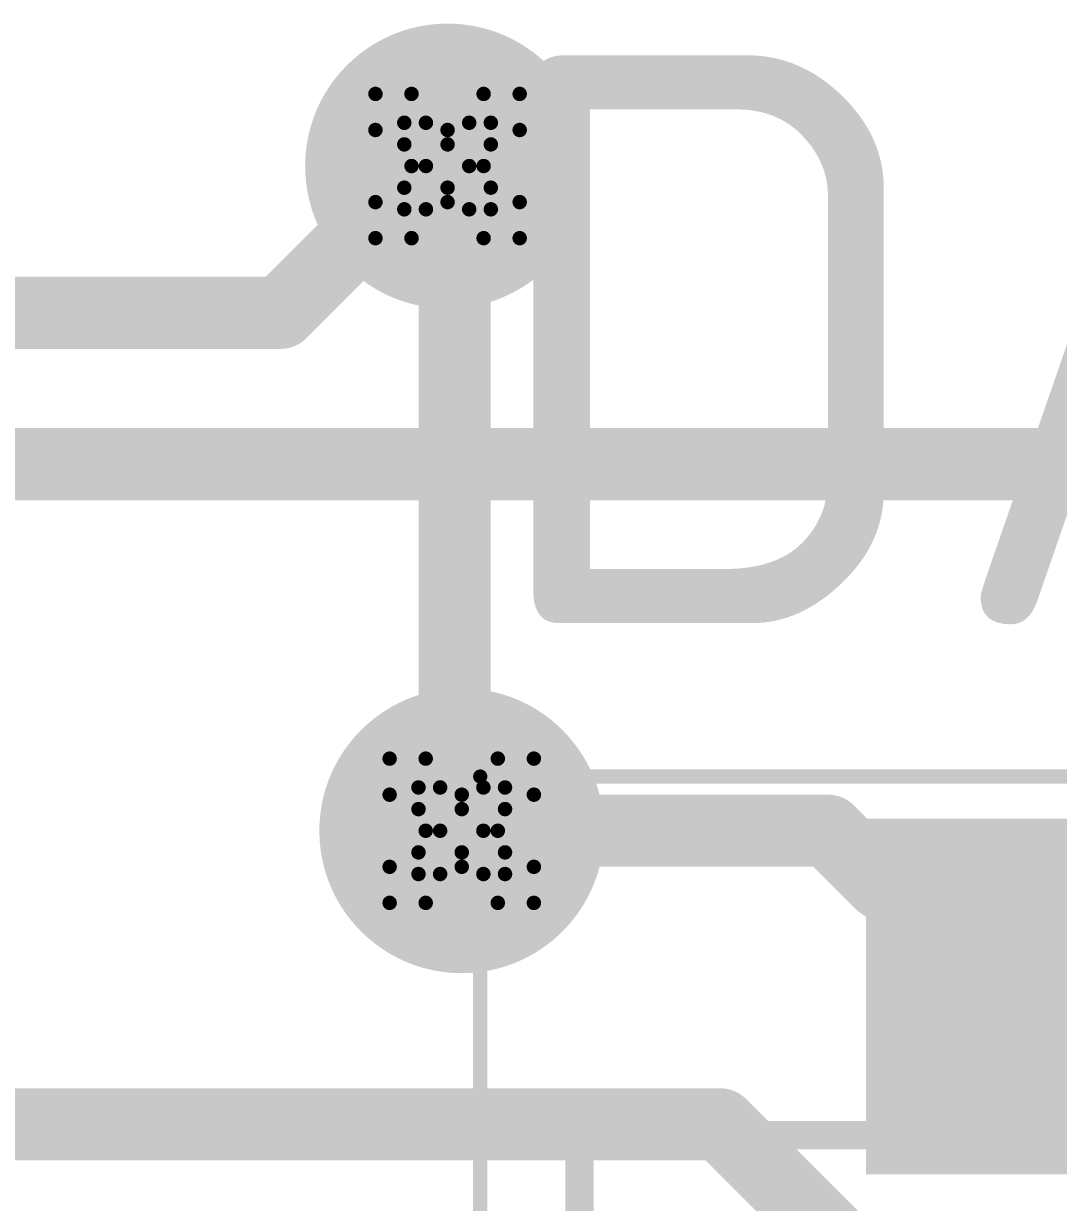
# Model space of a CAD drawing. Header units: millimetres. Extents: x 3219 to 51106, y -14166 to 2063.
# Drawn here: x 5595.66 to 5599.305, y 1784.683 to 1788.835 of the extents above; entities that cross this region are included whole.
import ezdxf

# ---------------------------------------------------------------- set-up
doc = ezdxf.new("R2010")
doc.units = ezdxf.units.MM
doc.layers.get('0').update_dxf_attribs({"lineweight": 53})
for name, color, linetype in [('Bottom Layer', 5, 'Continuous'), ('Bottom Solder', 6, 'Continuous'), ('Drill Drawing', 1, 'Continuous'), ('Mechanical 13', 56, 'Continuous'), ('Mechanical 15', 56, 'Continuous'), ('Top Layer', 1, 'Continuous'), ('Top Overlay', 2, 'Continuous'), ('Top Paste', 8, 'Continuous'), ('Top Solder', 216, 'Continuous')]:
    doc.layers.add(name, color=color, linetype=linetype)
doc.styles.add('GOST type B', font='GOST_B.TTF', dxfattribs={"height": 3.5})

# ---------------------------------------------------------------- blocks, each defined once
blk = doc.blocks.new('SOT_23_3_104')
at = {"layer": 'Top Layer'}
for points in [[(-0.525, 0.35), (0.525, 0.35), (0.525, -0.35), (-0.525, -0.35)], [(1.775, -0.6), (2.825, -0.6), (2.825, -1.3), (1.775, -1.3)], [(-0.525, -1.55), (0.525, -1.55), (0.525, -2.25), (-0.525, -2.25)]]:
    blk.add_hatch(color=1, dxfattribs=at).paths.add_polyline_path(points)
at = {"layer": 'Top Paste'}
for points in [[(-0.525, 0.35), (0.525, 0.35), (0.525, -0.35), (-0.525, -0.35)], [(1.775, -0.6), (2.825, -0.6), (2.825, -1.3), (1.775, -1.3)], [(-0.525, -1.55), (0.525, -1.55), (0.525, -2.25), (-0.525, -2.25)]]:
    blk.add_hatch(color=8, dxfattribs=at).paths.add_polyline_path(points)
at = {"layer": 'Top Solder'}
for points in [[(-0.6266, 0.4516), (0.6266, 0.4516), (0.6266, -0.4516), (-0.6266, -0.4516)], [(1.6734, -0.4984), (2.9266, -0.4984), (2.9266, -1.4016), (1.6734, -1.4016)], [(-0.6266, -1.4484), (0.6266, -1.4484), (0.6266, -2.3516), (-0.6266, -2.3516)]]:
    blk.add_hatch(color=216, dxfattribs=at).paths.add_polyline_path(points)
at = {"layer": 'Mechanical 13'}
for points in [[(1.438, 0.51, 0.1, 0.1, 0), (0.488, -0.44, 0.1, 0.1, 0)], [(0.488, 0.51, 0.1, 0.1, 0), (0.488, -2.41, 0.1, 0.1, 0)], [(0.488, 0.51, 0.1, 0.1, 0), (1.812, 0.51, 0.1, 0.1, 0)], [(1.812, 0.51, 0.1, 0.1, 0), (1.812, -2.41, 0.1, 0.1, 0)], [(0.488, -2.41, 0.1, 0.1, 0), (1.812, -2.41, 0.1, 0.1, 0)]]:
    blk.add_lwpolyline(points, format="xyseb", dxfattribs=at)
for points in [[(0.463, 0.51, 0.05, 0.05, 1), (0.513, 0.51, 0.05, 0.05, 1)], [(0.463, 0.51, 0.05, 0.05, 1), (0.513, 0.51, 0.05, 0.05, 1)], [(1.413, 0.51, 0.05, 0.05, 1), (1.463, 0.51, 0.05, 0.05, 1)], [(1.787, 0.51, 0.05, 0.05, 1), (1.837, 0.51, 0.05, 0.05, 1)], [(1.787, 0.51, 0.05, 0.05, 1), (1.837, 0.51, 0.05, 0.05, 1)], [(0.463, -0.44, 0.05, 0.05, 1), (0.513, -0.44, 0.05, 0.05, 1)], [(0.463, -2.41, 0.05, 0.05, 1), (0.513, -2.41, 0.05, 0.05, 1)], [(0.463, -2.41, 0.05, 0.05, 1), (0.513, -2.41, 0.05, 0.05, 1)], [(1.787, -2.41, 0.05, 0.05, 1), (1.837, -2.41, 0.05, 0.05, 1)], [(1.787, -2.41, 0.05, 0.05, 1), (1.837, -2.41, 0.05, 0.05, 1)]]:
    blk.add_lwpolyline(points, format="xyseb", close=True, dxfattribs=at)
at = {"layer": 'Mechanical 15'}
for points in [[(-0.775, 0.86, 0.05, 0.05, 0), (-0.775, -2.76, 0.05, 0.05, 0)], [(-0.775, 0.86, 0.05, 0.05, 0), (3.075, 0.86, 0.05, 0.05, 0)], [(3.075, 0.86, 0.05, 0.05, 0), (3.075, -2.76, 0.05, 0.05, 0)], [(-0.775, -2.76, 0.05, 0.05, 0), (3.075, -2.76, 0.05, 0.05, 0)]]:
    blk.add_lwpolyline(points, format="xyseb", dxfattribs=at)
for points in [[(-0.7875, 0.86, 0.025, 0.025, 1), (-0.7625, 0.86, 0.025, 0.025, 1)], [(-0.7875, 0.86, 0.025, 0.025, 1), (-0.7625, 0.86, 0.025, 0.025, 1)], [(3.0625, 0.86, 0.025, 0.025, 1), (3.0875, 0.86, 0.025, 0.025, 1)], [(3.0625, 0.86, 0.025, 0.025, 1), (3.0875, 0.86, 0.025, 0.025, 1)], [(-0.7875, -2.76, 0.025, 0.025, 1), (-0.7625, -2.76, 0.025, 0.025, 1)], [(-0.7875, -2.76, 0.025, 0.025, 1), (-0.7625, -2.76, 0.025, 0.025, 1)], [(3.0625, -2.76, 0.025, 0.025, 1), (3.0875, -2.76, 0.025, 0.025, 1)], [(3.0625, -2.76, 0.025, 0.025, 1), (3.0875, -2.76, 0.025, 0.025, 1)]]:
    blk.add_lwpolyline(points, format="xyseb", close=True, dxfattribs=at)
at = {"layer": 'Top Overlay'}
for points in [[(-0.525, 0.6, 0.2, 0.2, 0), (0.525, 0.6, 0.2, 0.2, 0)], [(0.875, 0.51, 0.2, 0.2, 0), (0.875, -2.41, 0.2, 0.2, 0)], [(0.875, 0.51, 0.2, 0.2, 0), (1.425, 0.51, 0.2, 0.2, 0)], [(1.425, 0.51, 0.2, 0.2, 0), (1.425, -2.41, 0.2, 0.2, 0)], [(0.875, -2.41, 0.2, 0.2, 0), (1.425, -2.41, 0.2, 0.2, 0)]]:
    blk.add_lwpolyline(points, format="xyseb", dxfattribs=at)
for points in [[(-0.575, 0.6, 0.1, 0.1, 1), (-0.475, 0.6, 0.1, 0.1, 1)], [(0.475, 0.6, 0.1, 0.1, 1), (0.575, 0.6, 0.1, 0.1, 1)], [(0.825, 0.51, 0.1, 0.1, 1), (0.925, 0.51, 0.1, 0.1, 1)], [(0.825, 0.51, 0.1, 0.1, 1), (0.925, 0.51, 0.1, 0.1, 1)], [(1.375, 0.51, 0.1, 0.1, 1), (1.475, 0.51, 0.1, 0.1, 1)], [(1.375, 0.51, 0.1, 0.1, 1), (1.475, 0.51, 0.1, 0.1, 1)], [(0.825, -2.41, 0.1, 0.1, 1), (0.925, -2.41, 0.1, 0.1, 1)], [(0.825, -2.41, 0.1, 0.1, 1), (0.925, -2.41, 0.1, 0.1, 1)], [(1.375, -2.41, 0.1, 0.1, 1), (1.475, -2.41, 0.1, 0.1, 1)], [(1.375, -2.41, 0.1, 0.1, 1), (1.475, -2.41, 0.1, 0.1, 1)]]:
    blk.add_lwpolyline(points, format="xyseb", close=True, dxfattribs=at)

msp = doc.modelspace()

# ---------------------------------------------------------------- hatches: boundary and pattern name
at = {"layer": 'Bottom Layer'}
h = msp.add_hatch(color=5, dxfattribs=at)
edge = h.paths.add_edge_path()
edge.add_arc((5597.1535, 1788.3331), 0.4, 0, 360)
h = msp.add_hatch(color=5, dxfattribs=at)
edge = h.paths.add_edge_path()
edge.add_arc((5597.2035, 1785.9921), 0.4, 0, 360)
at = {"layer": 'Bottom Solder'}
h = msp.add_hatch(color=6, dxfattribs=at)
edge = h.paths.add_edge_path()
edge.add_arc((5597.1535, 1788.3331), 0.5016, 0, 360)
h = msp.add_hatch(color=6, dxfattribs=at)
edge = h.paths.add_edge_path()
edge.add_arc((5597.2035, 1785.9921), 0.5016, 0, 360)
at = {"layer": 'Top Layer'}
h = msp.add_hatch(color=1, dxfattribs=at)
edge = h.paths.add_edge_path()
edge.add_arc((5597.1535, 1788.3331), 0.4, 0, 360)
h = msp.add_hatch(color=1, dxfattribs=at)
edge = h.paths.add_edge_path()
edge.add_arc((5597.2035, 1785.9921), 0.4, 0, 360)
at = {"layer": 'Top Solder'}
h = msp.add_hatch(color=216, dxfattribs=at)
edge = h.paths.add_edge_path()
edge.add_arc((5597.1535, 1788.3331), 0.5016, 0, 360)
h = msp.add_hatch(color=216, dxfattribs=at)
edge = h.paths.add_edge_path()
edge.add_arc((5597.2035, 1785.9921), 0.5016, 0, 360)

# ---------------------------------------------------------------- linework, layer by layer
at = {"layer": 'Bottom Layer'}
for points in [[(5597.1535, 1788.3331, 0.254, 0.254, 0), (5597.1785, 1788.3081, 0.254, 0.254, 0)], [(5597.1785, 1786.0171, 0.254, 0.254, 0), (5597.1785, 1788.3081, 0.254, 0.254, 0)], [(5597.1785, 1786.0171, 0.254, 0.254, 0), (5597.2035, 1785.9921, 0.254, 0.254, 0)]]:
    msp.add_lwpolyline(points, format="xyseb", dxfattribs=at)
for points in [[(5597.09, 1788.3331, 0.127, 0.127, 1), (5597.217, 1788.3331, 0.127, 0.127, 1)], [(5597.115, 1788.3081, 0.127, 0.127, 1), (5597.242, 1788.3081, 0.127, 0.127, 1)], [(5597.115, 1788.3081, 0.127, 0.127, 1), (5597.242, 1788.3081, 0.127, 0.127, 1)], [(5597.115, 1786.0171, 0.127, 0.127, 1), (5597.242, 1786.0171, 0.127, 0.127, 1)], [(5597.115, 1786.0171, 0.127, 0.127, 1), (5597.242, 1786.0171, 0.127, 0.127, 1)], [(5597.14, 1785.9921, 0.127, 0.127, 1), (5597.267, 1785.9921, 0.127, 0.127, 1)]]:
    msp.add_lwpolyline(points, format="xyseb", close=True, dxfattribs=at)
at = {"layer": 'Drill Drawing'}
for points in [[(5596.8995, 1788.4601, 0.0508, 0.0508, 0), (5596.8995, 1788.5871, 0.0508, 0.0508, 0)], [(5596.8995, 1788.5871, 0.0508, 0.0508, 0), (5597.0265, 1788.5871, 0.0508, 0.0508, 0)], [(5597.0265, 1788.5871, 0.0508, 0.0508, 0), (5597.1535, 1788.4601, 0.0508, 0.0508, 0)], [(5597.1535, 1788.4601, 0.0508, 0.0508, 0), (5597.2805, 1788.5871, 0.0508, 0.0508, 0)], [(5597.2805, 1788.5871, 0.0508, 0.0508, 0), (5597.4075, 1788.5871, 0.0508, 0.0508, 0)], [(5597.4075, 1788.4601, 0.0508, 0.0508, 0), (5597.4075, 1788.5871, 0.0508, 0.0508, 0)], [(5597.0011, 1788.4093, 0.0508, 0.0508, 0), (5597.0011, 1788.4855, 0.0508, 0.0508, 0)], [(5597.0011, 1788.4855, 0.0508, 0.0508, 0), (5597.0773, 1788.4855, 0.0508, 0.0508, 0)], [(5597.0773, 1788.4855, 0.0508, 0.0508, 0), (5597.1535, 1788.4093, 0.0508, 0.0508, 0)], [(5597.1535, 1788.4093, 0.0508, 0.0508, 0), (5597.2297, 1788.4855, 0.0508, 0.0508, 0)], [(5597.2297, 1788.4855, 0.0508, 0.0508, 0), (5597.3059, 1788.4855, 0.0508, 0.0508, 0)], [(5597.3059, 1788.4093, 0.0508, 0.0508, 0), (5597.3059, 1788.4855, 0.0508, 0.0508, 0)], [(5596.8995, 1788.4601, 0.0508, 0.0508, 0), (5597.0265, 1788.3331, 0.0508, 0.0508, 0)], [(5597.2805, 1788.3331, 0.0508, 0.0508, 0), (5597.4075, 1788.4601, 0.0508, 0.0508, 0)], [(5597.0011, 1788.4093, 0.0508, 0.0508, 0), (5597.0773, 1788.3331, 0.0508, 0.0508, 0)], [(5597.2297, 1788.3331, 0.0508, 0.0508, 0), (5597.3059, 1788.4093, 0.0508, 0.0508, 0)], [(5596.8995, 1788.2061, 0.0508, 0.0508, 0), (5597.0265, 1788.3331, 0.0508, 0.0508, 0)], [(5597.0011, 1788.2569, 0.0508, 0.0508, 0), (5597.0773, 1788.3331, 0.0508, 0.0508, 0)], [(5597.2297, 1788.3331, 0.0508, 0.0508, 0), (5597.3059, 1788.2569, 0.0508, 0.0508, 0)], [(5597.2805, 1788.3331, 0.0508, 0.0508, 0), (5597.4075, 1788.2061, 0.0508, 0.0508, 0)], [(5597.0011, 1788.1807, 0.0508, 0.0508, 0), (5597.0011, 1788.2569, 0.0508, 0.0508, 0)], [(5597.0773, 1788.1807, 0.0508, 0.0508, 0), (5597.1535, 1788.2569, 0.0508, 0.0508, 0)], [(5597.1535, 1788.2569, 0.0508, 0.0508, 0), (5597.2297, 1788.1807, 0.0508, 0.0508, 0)], [(5597.3059, 1788.1807, 0.0508, 0.0508, 0), (5597.3059, 1788.2569, 0.0508, 0.0508, 0)], [(5596.8995, 1788.0791, 0.0508, 0.0508, 0), (5596.8995, 1788.2061, 0.0508, 0.0508, 0)], [(5597.0011, 1788.1807, 0.0508, 0.0508, 0), (5597.0773, 1788.1807, 0.0508, 0.0508, 0)], [(5597.0265, 1788.0791, 0.0508, 0.0508, 0), (5597.1535, 1788.2061, 0.0508, 0.0508, 0)], [(5597.1535, 1788.2061, 0.0508, 0.0508, 0), (5597.2805, 1788.0791, 0.0508, 0.0508, 0)], [(5597.2297, 1788.1807, 0.0508, 0.0508, 0), (5597.3059, 1788.1807, 0.0508, 0.0508, 0)], [(5597.4075, 1788.0791, 0.0508, 0.0508, 0), (5597.4075, 1788.2061, 0.0508, 0.0508, 0)], [(5596.8995, 1788.0791, 0.0508, 0.0508, 0), (5597.0265, 1788.0791, 0.0508, 0.0508, 0)], [(5597.2805, 1788.0791, 0.0508, 0.0508, 0), (5597.4075, 1788.0791, 0.0508, 0.0508, 0)], [(5596.9495, 1786.1191, 0.0508, 0.0508, 0), (5596.9495, 1786.2461, 0.0508, 0.0508, 0)], [(5596.9495, 1786.2461, 0.0508, 0.0508, 0), (5597.0765, 1786.2461, 0.0508, 0.0508, 0)], [(5597.0765, 1786.2461, 0.0508, 0.0508, 0), (5597.2035, 1786.1191, 0.0508, 0.0508, 0)], [(5597.2035, 1786.1191, 0.0508, 0.0508, 0), (5597.3305, 1786.2461, 0.0508, 0.0508, 0)], [(5597.3305, 1786.2461, 0.0508, 0.0508, 0), (5597.4575, 1786.2461, 0.0508, 0.0508, 0)], [(5597.4575, 1786.1191, 0.0508, 0.0508, 0), (5597.4575, 1786.2461, 0.0508, 0.0508, 0)], [(5597.0511, 1786.0683, 0.0508, 0.0508, 0), (5597.0511, 1786.1445, 0.0508, 0.0508, 0)], [(5597.0511, 1786.1445, 0.0508, 0.0508, 0), (5597.1273, 1786.1445, 0.0508, 0.0508, 0)], [(5597.1273, 1786.1445, 0.0508, 0.0508, 0), (5597.2035, 1786.0683, 0.0508, 0.0508, 0)], [(5597.2035, 1786.0683, 0.0508, 0.0508, 0), (5597.2797, 1786.1445, 0.0508, 0.0508, 0)], [(5597.2797, 1786.1445, 0.0508, 0.0508, 0), (5597.3559, 1786.1445, 0.0508, 0.0508, 0)], [(5597.3559, 1786.0683, 0.0508, 0.0508, 0), (5597.3559, 1786.1445, 0.0508, 0.0508, 0)], [(5596.9495, 1786.1191, 0.0508, 0.0508, 0), (5597.0765, 1785.9921, 0.0508, 0.0508, 0)], [(5597.3305, 1785.9921, 0.0508, 0.0508, 0), (5597.4575, 1786.1191, 0.0508, 0.0508, 0)], [(5597.0511, 1786.0683, 0.0508, 0.0508, 0), (5597.1273, 1785.9921, 0.0508, 0.0508, 0)], [(5597.2797, 1785.9921, 0.0508, 0.0508, 0), (5597.3559, 1786.0683, 0.0508, 0.0508, 0)], [(5596.9495, 1785.8651, 0.0508, 0.0508, 0), (5597.0765, 1785.9921, 0.0508, 0.0508, 0)], [(5597.0511, 1785.9159, 0.0508, 0.0508, 0), (5597.1273, 1785.9921, 0.0508, 0.0508, 0)], [(5597.2797, 1785.9921, 0.0508, 0.0508, 0), (5597.3559, 1785.9159, 0.0508, 0.0508, 0)], [(5597.3305, 1785.9921, 0.0508, 0.0508, 0), (5597.4575, 1785.8651, 0.0508, 0.0508, 0)], [(5597.0511, 1785.8397, 0.0508, 0.0508, 0), (5597.0511, 1785.9159, 0.0508, 0.0508, 0)], [(5597.1273, 1785.8397, 0.0508, 0.0508, 0), (5597.2035, 1785.9159, 0.0508, 0.0508, 0)], [(5597.2035, 1785.9159, 0.0508, 0.0508, 0), (5597.2797, 1785.8397, 0.0508, 0.0508, 0)], [(5597.3559, 1785.8397, 0.0508, 0.0508, 0), (5597.3559, 1785.9159, 0.0508, 0.0508, 0)], [(5596.9495, 1785.7381, 0.0508, 0.0508, 0), (5596.9495, 1785.8651, 0.0508, 0.0508, 0)], [(5597.0765, 1785.7381, 0.0508, 0.0508, 0), (5597.2035, 1785.8651, 0.0508, 0.0508, 0)], [(5597.2035, 1785.8651, 0.0508, 0.0508, 0), (5597.3305, 1785.7381, 0.0508, 0.0508, 0)], [(5597.4575, 1785.7381, 0.0508, 0.0508, 0), (5597.4575, 1785.8651, 0.0508, 0.0508, 0)], [(5597.0511, 1785.8397, 0.0508, 0.0508, 0), (5597.1273, 1785.8397, 0.0508, 0.0508, 0)], [(5597.2797, 1785.8397, 0.0508, 0.0508, 0), (5597.3559, 1785.8397, 0.0508, 0.0508, 0)], [(5596.9495, 1785.7381, 0.0508, 0.0508, 0), (5597.0765, 1785.7381, 0.0508, 0.0508, 0)], [(5597.3305, 1785.7381, 0.0508, 0.0508, 0), (5597.4575, 1785.7381, 0.0508, 0.0508, 0)]]:
    msp.add_lwpolyline(points, format="xyseb", dxfattribs=at)
for points in [[(5596.8868, 1788.5871, 0.0254, 0.0254, 1), (5596.9122, 1788.5871, 0.0254, 0.0254, 1)], [(5596.8868, 1788.5871, 0.0254, 0.0254, 1), (5596.9122, 1788.5871, 0.0254, 0.0254, 1)], [(5597.0138, 1788.5871, 0.0254, 0.0254, 1), (5597.0392, 1788.5871, 0.0254, 0.0254, 1)], [(5597.0138, 1788.5871, 0.0254, 0.0254, 1), (5597.0392, 1788.5871, 0.0254, 0.0254, 1)], [(5597.2678, 1788.5871, 0.0254, 0.0254, 1), (5597.2932, 1788.5871, 0.0254, 0.0254, 1)], [(5597.2678, 1788.5871, 0.0254, 0.0254, 1), (5597.2932, 1788.5871, 0.0254, 0.0254, 1)], [(5597.3948, 1788.5871, 0.0254, 0.0254, 1), (5597.4202, 1788.5871, 0.0254, 0.0254, 1)], [(5597.3948, 1788.5871, 0.0254, 0.0254, 1), (5597.4202, 1788.5871, 0.0254, 0.0254, 1)], [(5596.9884, 1788.4855, 0.0254, 0.0254, 1), (5597.0138, 1788.4855, 0.0254, 0.0254, 1)], [(5596.9884, 1788.4855, 0.0254, 0.0254, 1), (5597.0138, 1788.4855, 0.0254, 0.0254, 1)], [(5597.0646, 1788.4855, 0.0254, 0.0254, 1), (5597.09, 1788.4855, 0.0254, 0.0254, 1)], [(5597.0646, 1788.4855, 0.0254, 0.0254, 1), (5597.09, 1788.4855, 0.0254, 0.0254, 1)], [(5597.217, 1788.4855, 0.0254, 0.0254, 1), (5597.2424, 1788.4855, 0.0254, 0.0254, 1)], [(5597.217, 1788.4855, 0.0254, 0.0254, 1), (5597.2424, 1788.4855, 0.0254, 0.0254, 1)], [(5597.2932, 1788.4855, 0.0254, 0.0254, 1), (5597.3186, 1788.4855, 0.0254, 0.0254, 1)], [(5597.2932, 1788.4855, 0.0254, 0.0254, 1), (5597.3186, 1788.4855, 0.0254, 0.0254, 1)], [(5596.8868, 1788.4601, 0.0254, 0.0254, 1), (5596.9122, 1788.4601, 0.0254, 0.0254, 1)], [(5596.8868, 1788.4601, 0.0254, 0.0254, 1), (5596.9122, 1788.4601, 0.0254, 0.0254, 1)], [(5597.1408, 1788.4601, 0.0254, 0.0254, 1), (5597.1662, 1788.4601, 0.0254, 0.0254, 1)], [(5597.1408, 1788.4601, 0.0254, 0.0254, 1), (5597.1662, 1788.4601, 0.0254, 0.0254, 1)], [(5597.3948, 1788.4601, 0.0254, 0.0254, 1), (5597.4202, 1788.4601, 0.0254, 0.0254, 1)], [(5597.3948, 1788.4601, 0.0254, 0.0254, 1), (5597.4202, 1788.4601, 0.0254, 0.0254, 1)], [(5596.9884, 1788.4093, 0.0254, 0.0254, 1), (5597.0138, 1788.4093, 0.0254, 0.0254, 1)], [(5596.9884, 1788.4093, 0.0254, 0.0254, 1), (5597.0138, 1788.4093, 0.0254, 0.0254, 1)], [(5597.1408, 1788.4093, 0.0254, 0.0254, 1), (5597.1662, 1788.4093, 0.0254, 0.0254, 1)], [(5597.1408, 1788.4093, 0.0254, 0.0254, 1), (5597.1662, 1788.4093, 0.0254, 0.0254, 1)], [(5597.2932, 1788.4093, 0.0254, 0.0254, 1), (5597.3186, 1788.4093, 0.0254, 0.0254, 1)], [(5597.2932, 1788.4093, 0.0254, 0.0254, 1), (5597.3186, 1788.4093, 0.0254, 0.0254, 1)], [(5597.0138, 1788.3331, 0.0254, 0.0254, 1), (5597.0392, 1788.3331, 0.0254, 0.0254, 1)], [(5597.0138, 1788.3331, 0.0254, 0.0254, 1), (5597.0392, 1788.3331, 0.0254, 0.0254, 1)], [(5597.0646, 1788.3331, 0.0254, 0.0254, 1), (5597.09, 1788.3331, 0.0254, 0.0254, 1)], [(5597.0646, 1788.3331, 0.0254, 0.0254, 1), (5597.09, 1788.3331, 0.0254, 0.0254, 1)], [(5597.217, 1788.3331, 0.0254, 0.0254, 1), (5597.2424, 1788.3331, 0.0254, 0.0254, 1)], [(5597.217, 1788.3331, 0.0254, 0.0254, 1), (5597.2424, 1788.3331, 0.0254, 0.0254, 1)], [(5597.2678, 1788.3331, 0.0254, 0.0254, 1), (5597.2932, 1788.3331, 0.0254, 0.0254, 1)], [(5597.2678, 1788.3331, 0.0254, 0.0254, 1), (5597.2932, 1788.3331, 0.0254, 0.0254, 1)], [(5596.9884, 1788.2569, 0.0254, 0.0254, 1), (5597.0138, 1788.2569, 0.0254, 0.0254, 1)], [(5596.9884, 1788.2569, 0.0254, 0.0254, 1), (5597.0138, 1788.2569, 0.0254, 0.0254, 1)], [(5597.1408, 1788.2569, 0.0254, 0.0254, 1), (5597.1662, 1788.2569, 0.0254, 0.0254, 1)], [(5597.1408, 1788.2569, 0.0254, 0.0254, 1), (5597.1662, 1788.2569, 0.0254, 0.0254, 1)], [(5597.2932, 1788.2569, 0.0254, 0.0254, 1), (5597.3186, 1788.2569, 0.0254, 0.0254, 1)], [(5597.2932, 1788.2569, 0.0254, 0.0254, 1), (5597.3186, 1788.2569, 0.0254, 0.0254, 1)], [(5596.8868, 1788.2061, 0.0254, 0.0254, 1), (5596.9122, 1788.2061, 0.0254, 0.0254, 1)], [(5596.8868, 1788.2061, 0.0254, 0.0254, 1), (5596.9122, 1788.2061, 0.0254, 0.0254, 1)], [(5596.9884, 1788.1807, 0.0254, 0.0254, 1), (5597.0138, 1788.1807, 0.0254, 0.0254, 1)], [(5596.9884, 1788.1807, 0.0254, 0.0254, 1), (5597.0138, 1788.1807, 0.0254, 0.0254, 1)], [(5597.0646, 1788.1807, 0.0254, 0.0254, 1), (5597.09, 1788.1807, 0.0254, 0.0254, 1)], [(5597.0646, 1788.1807, 0.0254, 0.0254, 1), (5597.09, 1788.1807, 0.0254, 0.0254, 1)], [(5597.1408, 1788.2061, 0.0254, 0.0254, 1), (5597.1662, 1788.2061, 0.0254, 0.0254, 1)], [(5597.1408, 1788.2061, 0.0254, 0.0254, 1), (5597.1662, 1788.2061, 0.0254, 0.0254, 1)], [(5597.217, 1788.1807, 0.0254, 0.0254, 1), (5597.2424, 1788.1807, 0.0254, 0.0254, 1)], [(5597.217, 1788.1807, 0.0254, 0.0254, 1), (5597.2424, 1788.1807, 0.0254, 0.0254, 1)], [(5597.2932, 1788.1807, 0.0254, 0.0254, 1), (5597.3186, 1788.1807, 0.0254, 0.0254, 1)], [(5597.2932, 1788.1807, 0.0254, 0.0254, 1), (5597.3186, 1788.1807, 0.0254, 0.0254, 1)], [(5597.3948, 1788.2061, 0.0254, 0.0254, 1), (5597.4202, 1788.2061, 0.0254, 0.0254, 1)], [(5597.3948, 1788.2061, 0.0254, 0.0254, 1), (5597.4202, 1788.2061, 0.0254, 0.0254, 1)], [(5596.8868, 1788.0791, 0.0254, 0.0254, 1), (5596.9122, 1788.0791, 0.0254, 0.0254, 1)], [(5596.8868, 1788.0791, 0.0254, 0.0254, 1), (5596.9122, 1788.0791, 0.0254, 0.0254, 1)], [(5597.0138, 1788.0791, 0.0254, 0.0254, 1), (5597.0392, 1788.0791, 0.0254, 0.0254, 1)], [(5597.0138, 1788.0791, 0.0254, 0.0254, 1), (5597.0392, 1788.0791, 0.0254, 0.0254, 1)], [(5597.2678, 1788.0791, 0.0254, 0.0254, 1), (5597.2932, 1788.0791, 0.0254, 0.0254, 1)], [(5597.2678, 1788.0791, 0.0254, 0.0254, 1), (5597.2932, 1788.0791, 0.0254, 0.0254, 1)], [(5597.3948, 1788.0791, 0.0254, 0.0254, 1), (5597.4202, 1788.0791, 0.0254, 0.0254, 1)], [(5597.3948, 1788.0791, 0.0254, 0.0254, 1), (5597.4202, 1788.0791, 0.0254, 0.0254, 1)], [(5596.9368, 1786.2461, 0.0254, 0.0254, 1), (5596.9622, 1786.2461, 0.0254, 0.0254, 1)], [(5596.9368, 1786.2461, 0.0254, 0.0254, 1), (5596.9622, 1786.2461, 0.0254, 0.0254, 1)], [(5597.0638, 1786.2461, 0.0254, 0.0254, 1), (5597.0892, 1786.2461, 0.0254, 0.0254, 1)], [(5597.0638, 1786.2461, 0.0254, 0.0254, 1), (5597.0892, 1786.2461, 0.0254, 0.0254, 1)], [(5597.3178, 1786.2461, 0.0254, 0.0254, 1), (5597.3432, 1786.2461, 0.0254, 0.0254, 1)], [(5597.3178, 1786.2461, 0.0254, 0.0254, 1), (5597.3432, 1786.2461, 0.0254, 0.0254, 1)], [(5597.4448, 1786.2461, 0.0254, 0.0254, 1), (5597.4702, 1786.2461, 0.0254, 0.0254, 1)], [(5597.4448, 1786.2461, 0.0254, 0.0254, 1), (5597.4702, 1786.2461, 0.0254, 0.0254, 1)], [(5597.0384, 1786.1445, 0.0254, 0.0254, 1), (5597.0638, 1786.1445, 0.0254, 0.0254, 1)], [(5597.0384, 1786.1445, 0.0254, 0.0254, 1), (5597.0638, 1786.1445, 0.0254, 0.0254, 1)], [(5597.1146, 1786.1445, 0.0254, 0.0254, 1), (5597.14, 1786.1445, 0.0254, 0.0254, 1)], [(5597.1146, 1786.1445, 0.0254, 0.0254, 1), (5597.14, 1786.1445, 0.0254, 0.0254, 1)], [(5597.267, 1786.1445, 0.0254, 0.0254, 1), (5597.2924, 1786.1445, 0.0254, 0.0254, 1)], [(5597.267, 1786.1445, 0.0254, 0.0254, 1), (5597.2924, 1786.1445, 0.0254, 0.0254, 1)], [(5597.3432, 1786.1445, 0.0254, 0.0254, 1), (5597.3686, 1786.1445, 0.0254, 0.0254, 1)], [(5597.3432, 1786.1445, 0.0254, 0.0254, 1), (5597.3686, 1786.1445, 0.0254, 0.0254, 1)], [(5596.9368, 1786.1191, 0.0254, 0.0254, 1), (5596.9622, 1786.1191, 0.0254, 0.0254, 1)], [(5596.9368, 1786.1191, 0.0254, 0.0254, 1), (5596.9622, 1786.1191, 0.0254, 0.0254, 1)], [(5597.1908, 1786.1191, 0.0254, 0.0254, 1), (5597.2162, 1786.1191, 0.0254, 0.0254, 1)], [(5597.1908, 1786.1191, 0.0254, 0.0254, 1), (5597.2162, 1786.1191, 0.0254, 0.0254, 1)], [(5597.4448, 1786.1191, 0.0254, 0.0254, 1), (5597.4702, 1786.1191, 0.0254, 0.0254, 1)], [(5597.4448, 1786.1191, 0.0254, 0.0254, 1), (5597.4702, 1786.1191, 0.0254, 0.0254, 1)], [(5597.0384, 1786.0683, 0.0254, 0.0254, 1), (5597.0638, 1786.0683, 0.0254, 0.0254, 1)], [(5597.0384, 1786.0683, 0.0254, 0.0254, 1), (5597.0638, 1786.0683, 0.0254, 0.0254, 1)], [(5597.1908, 1786.0683, 0.0254, 0.0254, 1), (5597.2162, 1786.0683, 0.0254, 0.0254, 1)], [(5597.1908, 1786.0683, 0.0254, 0.0254, 1), (5597.2162, 1786.0683, 0.0254, 0.0254, 1)], [(5597.3432, 1786.0683, 0.0254, 0.0254, 1), (5597.3686, 1786.0683, 0.0254, 0.0254, 1)], [(5597.3432, 1786.0683, 0.0254, 0.0254, 1), (5597.3686, 1786.0683, 0.0254, 0.0254, 1)], [(5597.0638, 1785.9921, 0.0254, 0.0254, 1), (5597.0892, 1785.9921, 0.0254, 0.0254, 1)], [(5597.0638, 1785.9921, 0.0254, 0.0254, 1), (5597.0892, 1785.9921, 0.0254, 0.0254, 1)], [(5597.1146, 1785.9921, 0.0254, 0.0254, 1), (5597.14, 1785.9921, 0.0254, 0.0254, 1)], [(5597.1146, 1785.9921, 0.0254, 0.0254, 1), (5597.14, 1785.9921, 0.0254, 0.0254, 1)], [(5597.267, 1785.9921, 0.0254, 0.0254, 1), (5597.2924, 1785.9921, 0.0254, 0.0254, 1)], [(5597.267, 1785.9921, 0.0254, 0.0254, 1), (5597.2924, 1785.9921, 0.0254, 0.0254, 1)], [(5597.3178, 1785.9921, 0.0254, 0.0254, 1), (5597.3432, 1785.9921, 0.0254, 0.0254, 1)], [(5597.3178, 1785.9921, 0.0254, 0.0254, 1), (5597.3432, 1785.9921, 0.0254, 0.0254, 1)], [(5597.0384, 1785.9159, 0.0254, 0.0254, 1), (5597.0638, 1785.9159, 0.0254, 0.0254, 1)], [(5597.0384, 1785.9159, 0.0254, 0.0254, 1), (5597.0638, 1785.9159, 0.0254, 0.0254, 1)], [(5597.1908, 1785.9159, 0.0254, 0.0254, 1), (5597.2162, 1785.9159, 0.0254, 0.0254, 1)], [(5597.1908, 1785.9159, 0.0254, 0.0254, 1), (5597.2162, 1785.9159, 0.0254, 0.0254, 1)], [(5597.3432, 1785.9159, 0.0254, 0.0254, 1), (5597.3686, 1785.9159, 0.0254, 0.0254, 1)], [(5597.3432, 1785.9159, 0.0254, 0.0254, 1), (5597.3686, 1785.9159, 0.0254, 0.0254, 1)], [(5596.9368, 1785.8651, 0.0254, 0.0254, 1), (5596.9622, 1785.8651, 0.0254, 0.0254, 1)], [(5596.9368, 1785.8651, 0.0254, 0.0254, 1), (5596.9622, 1785.8651, 0.0254, 0.0254, 1)], [(5597.1908, 1785.8651, 0.0254, 0.0254, 1), (5597.2162, 1785.8651, 0.0254, 0.0254, 1)], [(5597.1908, 1785.8651, 0.0254, 0.0254, 1), (5597.2162, 1785.8651, 0.0254, 0.0254, 1)], [(5597.4448, 1785.8651, 0.0254, 0.0254, 1), (5597.4702, 1785.8651, 0.0254, 0.0254, 1)], [(5597.4448, 1785.8651, 0.0254, 0.0254, 1), (5597.4702, 1785.8651, 0.0254, 0.0254, 1)], [(5597.0384, 1785.8397, 0.0254, 0.0254, 1), (5597.0638, 1785.8397, 0.0254, 0.0254, 1)], [(5597.0384, 1785.8397, 0.0254, 0.0254, 1), (5597.0638, 1785.8397, 0.0254, 0.0254, 1)], [(5597.1146, 1785.8397, 0.0254, 0.0254, 1), (5597.14, 1785.8397, 0.0254, 0.0254, 1)], [(5597.1146, 1785.8397, 0.0254, 0.0254, 1), (5597.14, 1785.8397, 0.0254, 0.0254, 1)], [(5597.267, 1785.8397, 0.0254, 0.0254, 1), (5597.2924, 1785.8397, 0.0254, 0.0254, 1)], [(5597.267, 1785.8397, 0.0254, 0.0254, 1), (5597.2924, 1785.8397, 0.0254, 0.0254, 1)], [(5597.3432, 1785.8397, 0.0254, 0.0254, 1), (5597.3686, 1785.8397, 0.0254, 0.0254, 1)], [(5597.3432, 1785.8397, 0.0254, 0.0254, 1), (5597.3686, 1785.8397, 0.0254, 0.0254, 1)], [(5596.9368, 1785.7381, 0.0254, 0.0254, 1), (5596.9622, 1785.7381, 0.0254, 0.0254, 1)], [(5596.9368, 1785.7381, 0.0254, 0.0254, 1), (5596.9622, 1785.7381, 0.0254, 0.0254, 1)], [(5597.0638, 1785.7381, 0.0254, 0.0254, 1), (5597.0892, 1785.7381, 0.0254, 0.0254, 1)], [(5597.0638, 1785.7381, 0.0254, 0.0254, 1), (5597.0892, 1785.7381, 0.0254, 0.0254, 1)], [(5597.3178, 1785.7381, 0.0254, 0.0254, 1), (5597.3432, 1785.7381, 0.0254, 0.0254, 1)], [(5597.3178, 1785.7381, 0.0254, 0.0254, 1), (5597.3432, 1785.7381, 0.0254, 0.0254, 1)], [(5597.4448, 1785.7381, 0.0254, 0.0254, 1), (5597.4702, 1785.7381, 0.0254, 0.0254, 1)], [(5597.4448, 1785.7381, 0.0254, 0.0254, 1), (5597.4702, 1785.7381, 0.0254, 0.0254, 1)]]:
    msp.add_lwpolyline(points, format="xyseb", close=True, dxfattribs=at)
at = {"layer": 'Top Layer'}
for points in [[(5596.566, 1787.8161, 0.254, 0.254, 0), (5597.083, 1788.3331, 0.254, 0.254, 0)], [(5597.083, 1788.3331, 0.254, 0.254, 0), (5597.1535, 1788.3331, 0.254, 0.254, 0)], [(5586.2188, 1787.8161, 0.254, 0.254, 0), (5596.566, 1787.8161, 0.254, 0.254, 0)], [(5589.424, 1787.2831, 0.254, 0.254, 0), (5603.2185, 1787.2831, 0.254, 0.254, 0)], [(5597.2035, 1785.9921, 0.254, 0.254, 0), (5598.4945, 1785.9921, 0.254, 0.254, 0)], [(5598.4945, 1785.9921, 0.254, 0.254, 0), (5598.6805, 1785.8061, 0.254, 0.254, 0)], [(5598.6805, 1785.8061, 0.254, 0.254, 0), (5598.8555, 1785.8061, 0.254, 0.254, 0)], [(5598.8555, 1785.8061, 0.254, 0.254, 0), (5599.0785, 1785.5831, 0.254, 0.254, 0)], [(5599.0785, 1785.4081, 0.254, 0.254, 0), (5599.0785, 1785.5831, 0.254, 0.254, 0)], [(5599.0785, 1785.4081, 0.254, 0.254, 0), (5601.8535, 1785.4081, 0.254, 0.254, 0)], [(5593.6535, 1784.9581, 0.254, 0.254, 0), (5598.1147, 1784.9581, 0.254, 0.254, 0)], [(5598.1147, 1784.9581, 0.254, 0.254, 0), (5598.5707, 1784.5021, 0.254, 0.254, 0)]]:
    msp.add_lwpolyline(points, format="xyseb", dxfattribs=at)
for points in [[(5597.0195, 1788.3331, 0.127, 0.127, 1), (5597.1465, 1788.3331, 0.127, 0.127, 1)], [(5597.0195, 1788.3331, 0.127, 0.127, 1), (5597.1465, 1788.3331, 0.127, 0.127, 1)], [(5597.09, 1788.3331, 0.127, 0.127, 1), (5597.217, 1788.3331, 0.127, 0.127, 1)], [(5596.5025, 1787.8161, 0.127, 0.127, 1), (5596.6295, 1787.8161, 0.127, 0.127, 1)], [(5596.5025, 1787.8161, 0.127, 0.127, 1), (5596.6295, 1787.8161, 0.127, 0.127, 1)], [(5597.14, 1785.9921, 0.127, 0.127, 1), (5597.267, 1785.9921, 0.127, 0.127, 1)], [(5598.431, 1785.9921, 0.127, 0.127, 1), (5598.558, 1785.9921, 0.127, 0.127, 1)], [(5598.431, 1785.9921, 0.127, 0.127, 1), (5598.558, 1785.9921, 0.127, 0.127, 1)], [(5598.617, 1785.8061, 0.127, 0.127, 1), (5598.744, 1785.8061, 0.127, 0.127, 1)], [(5598.617, 1785.8061, 0.127, 0.127, 1), (5598.744, 1785.8061, 0.127, 0.127, 1)], [(5598.792, 1785.8061, 0.127, 0.127, 1), (5598.919, 1785.8061, 0.127, 0.127, 1)], [(5598.792, 1785.8061, 0.127, 0.127, 1), (5598.919, 1785.8061, 0.127, 0.127, 1)], [(5599.015, 1785.5831, 0.127, 0.127, 1), (5599.142, 1785.5831, 0.127, 0.127, 1)], [(5599.015, 1785.5831, 0.127, 0.127, 1), (5599.142, 1785.5831, 0.127, 0.127, 1)], [(5599.015, 1785.4081, 0.127, 0.127, 1), (5599.142, 1785.4081, 0.127, 0.127, 1)], [(5599.015, 1785.4081, 0.127, 0.127, 1), (5599.142, 1785.4081, 0.127, 0.127, 1)], [(5598.0512, 1784.9581, 0.127, 0.127, 1), (5598.1782, 1784.9581, 0.127, 0.127, 1)], [(5598.0512, 1784.9581, 0.127, 0.127, 1), (5598.1782, 1784.9581, 0.127, 0.127, 1)]]:
    msp.add_lwpolyline(points, format="xyseb", close=True, dxfattribs=at)

# ---------------------------------------------------------------- block references
at = {"rotation": 90}
msp.add_blockref('SOT_23_3_104', (5598.1285, 1783.1081), dxfattribs=at)

# ---------------------------------------------------------------- texts
at = {"layer": 'Top Overlay', "style": 'GOST type B'}
msp.add_text('DA4', height=2, dxfattribs=at).set_placement((5597.2505, 1786.7233))

doc.saveas('drawing.dxf')
